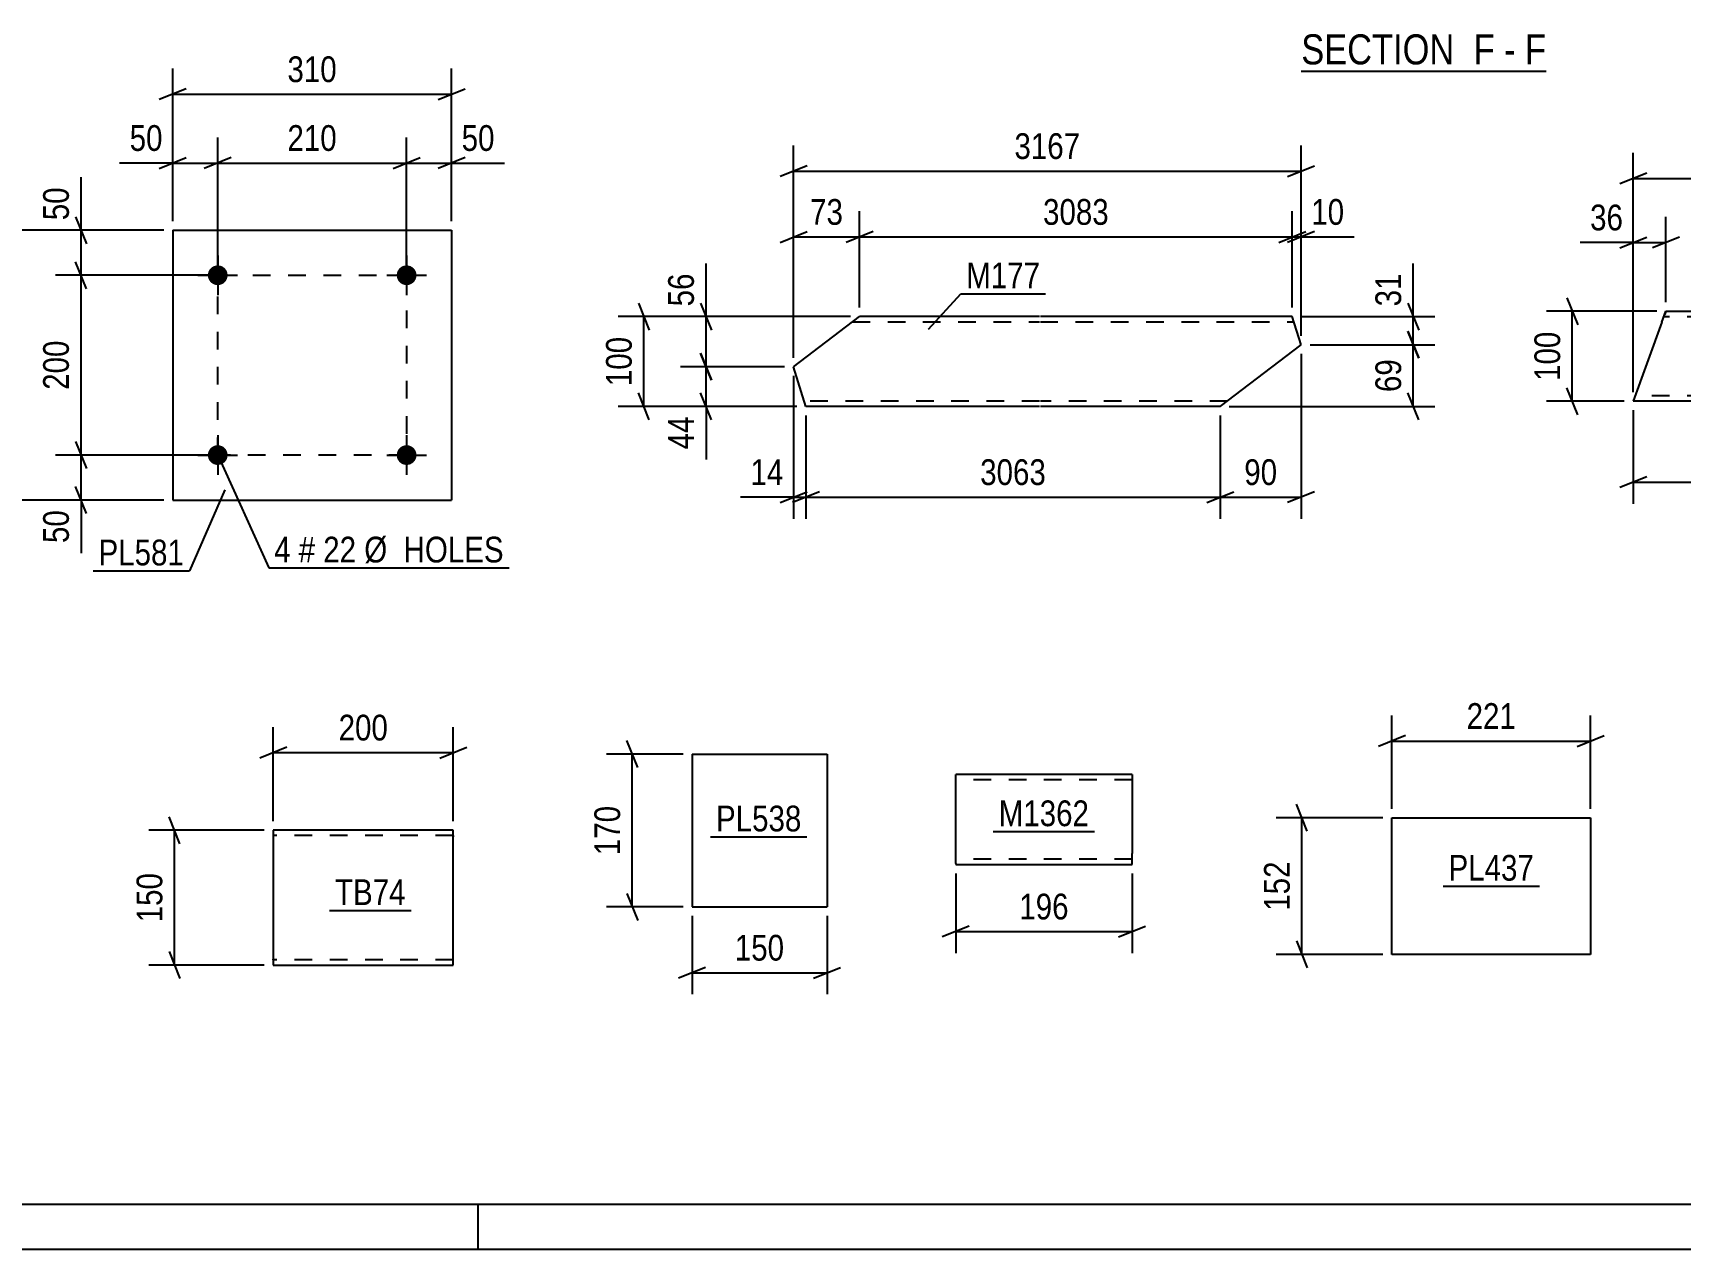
# Model space of a CAD drawing. Header units: millimetres. Extents: x 0 to 841, y 0 to 594.
# Drawn here: x 161.5 to 344.6, y 0 to 135.2 of the extents above; entities that cross this region are included whole.
import ezdxf

# ---------------------------------------------------------------- set-up
doc = ezdxf.new("R2010")
doc.units = ezdxf.units.MM
doc.linetypes.add('DXK_LINE_DOT2', pattern=[3.9198, 1.9599, -1.9599])
doc.styles.add('Arial Narrow', font='ARIALN.TTF', dxfattribs={"height": 0.2})

# ---------------------------------------------------------------- blocks, each defined once
blk = doc.blocks.new('Unknown-318887959-1135')
at = {"color": 5, "linetype": 'Continuous'}
for p, q in [((5, 5), (836, 5)), ((211, 0), (211, 5)), ((0, 0), (841, 0))]:
    blk.add_line(p, q, dxfattribs=at)
blk = doc.blocks.new('Unknown-318887959-17 - 6523')
at = {"color": 6, "linetype": 'Continuous'}
blk.add_line((302.51, 131), (329.72, 131), dxfattribs=at)
at = {"color": 0, "linetype": 'Continuous'}
for points in [[(320.62, 131.75), (320.62, 135.25), (302.51, 135.25), (302.51, 131.75)], [(324.01, 131.75), (324.01, 135.25), (321.67, 135.25), (321.67, 131.75)], [(326.33, 131.75), (326.33, 135.25), (325.06, 135.25), (325.06, 131.75)], [(329.72, 131.75), (329.72, 135.25), (327.38, 135.25), (327.38, 131.75)]]:
    blk.add_wipeout(points, dxfattribs=at)
at = {"color": 7, "linetype": 'Continuous', "style": 'Arial Narrow'}
for s, p in [('SECTION ', (302.51, 131.75)), ('F', (321.67, 131.75)), ('F', (327.38, 131.75)), ('-', (325.06, 131.75))]:
    blk.add_text(s, height=3.34, dxfattribs=at).set_placement(p)
blk = doc.blocks.new('Part-318887959-2816 - 2802')
at = {"color": 2, "linetype": 'Continuous'}
for p, q in [((234.78, 55.05), (234.78, 38.05)), ((234.78, 55.05), (249.78, 55.05)), ((249.78, 55.05), (249.78, 38.05)), ((234.78, 38.05), (249.78, 38.05))]:
    blk.add_line(p, q, dxfattribs=at)
blk = doc.blocks.new('Part-318887959-2998 - 2982')
at = {"color": 2, "linetype": 'Continuous'}
for p, q in [((342.61, 103.09), (339.41, 94.29)), ((342.61, 103.09), (343.05, 104.29)), ((343.05, 104.29), (363.05, 104.29)), ((363.15, 104.29), (386.79, 104.29)), ((383.15, 94.29), (386.35, 103.09)), ((386.66, 103.94), (386.35, 103.09)), ((386.75, 104.2), (386.66, 103.94)), ((386.79, 104.29), (386.75, 104.2)), ((363.05, 94.29), (339.41, 94.29)), ((383.15, 94.29), (363.15, 94.29))]:
    blk.add_line(p, q, dxfattribs=at)
at = {"color": 7, "linetype": 'DXK_LINE_DOT2'}
for p, q in [((363.05, 103.69), (342.83, 103.69)), ((343.01, 104.2), (342.92, 103.94)), ((343.05, 104.29), (343.01, 104.2)), ((386.57, 103.69), (363.15, 103.69)), ((386.79, 104.29), (386.66, 103.94)), ((363.05, 94.89), (339.62, 94.89)), ((383.36, 94.89), (363.15, 94.89))]:
    blk.add_line(p, q, dxfattribs=at)
blk = doc.blocks.new('Part-318887959-1803 - 1787')
at = {"color": 2, "linetype": 'Continuous'}
for p, q in [((246.06, 98.12), (253.4, 103.71)), ((273.4, 103.71), (253.4, 103.71)), ((301.51, 103.71), (273.5, 103.71)), ((302.49, 100.57), (301.51, 103.71)), ((293.5, 93.71), (302.49, 100.57)), ((247.43, 93.71), (246.06, 98.12)), ((273.4, 93.71), (247.43, 93.71)), ((293.5, 93.71), (273.5, 93.71))]:
    blk.add_line(p, q, dxfattribs=at)
at = {"color": 7, "linetype": 'DXK_LINE_DOT2'}
for p, q in [((252.61, 103.11), (273.4, 103.11)), ((273.5, 103.11), (301.7, 103.11)), ((273.4, 94.31), (247.24, 94.31)), ((294.29, 94.31), (273.5, 94.31))]:
    blk.add_line(p, q, dxfattribs=at)
blk = doc.blocks.new('Part-318887959-7735 - 7731')
at = {"color": 2, "linetype": 'Continuous'}
for p, q in [((312.58, 32.77), (312.58, 47.97)), ((312.58, 47.97), (334.68, 47.97)), ((334.68, 47.97), (334.68, 32.77)), ((334.68, 32.77), (312.58, 32.77))]:
    blk.add_line(p, q, dxfattribs=at)
blk = doc.blocks.new('Part-318887959-2774 - 2759')
at = {"color": 2, "linetype": 'Continuous'}
for p, q in [((188.22, 46.58), (188.22, 31.67)), ((208.22, 46.58), (188.22, 46.58)), ((208.22, 32.78), (208.22, 46.58)), ((188.22, 31.67), (188.22, 31.58)), ((188.22, 31.58), (208.22, 31.58)), ((208.22, 31.58), (208.22, 32.78))]:
    blk.add_line(p, q, dxfattribs=at)
at = {"color": 7, "linetype": 'DXK_LINE_DOT2'}
for p, q in [((208.22, 45.98), (188.22, 45.98)), ((208.22, 45.94), (208.22, 45.98)), ((208.22, 45.98), (208.22, 45.94)), ((208.22, 45.84), (208.22, 45.94)), ((208.22, 45.94), (208.22, 45.84)), ((188.22, 32.18), (188.22, 32.23)), ((208.22, 32.18), (188.22, 32.18)), ((208.22, 32.23), (208.22, 32.55)), ((208.22, 32.18), (208.22, 32.23))]:
    blk.add_line(p, q, dxfattribs=at)
blk = doc.blocks.new('Part-318887959-7232 - 7228')
at = {"color": 2, "linetype": 'Continuous'}
for p, q in [((283.7, 52.78), (264.1, 52.78)), ((264.1, 42.87), (264.1, 52.78)), ((283.7, 52.78), (283.7, 43.98)), ((283.7, 42.78), (283.7, 43.98)), ((264.1, 42.87), (264.1, 42.78)), ((264.1, 42.78), (283.7, 42.78))]:
    blk.add_line(p, q, dxfattribs=at)
at = {"color": 7, "linetype": 'DXK_LINE_DOT2'}
for p, q in [((283.7, 52.18), (264.1, 52.18)), ((264.1, 43.38), (264.1, 43.42)), ((283.7, 43.38), (264.1, 43.38)), ((283.7, 43.42), (283.7, 43.75)), ((283.7, 43.38), (283.7, 43.42))]:
    blk.add_line(p, q, dxfattribs=at)
blk = doc.blocks.new('Bolt-318887959-7282 - 7248')
at = {"linetype": 'Continuous'}
for points in [[(183.14, 108.3, -1), (180.94, 108.3, -1)], [(204.14, 108.3, -1), (201.94, 108.3, -1)]]:
    blk.add_hatch(color=1, dxfattribs=at).paths.add_polyline_path(points)
at = {"color": 1, "linetype": 'Continuous'}
for p, q in [((182.04, 110.5), (182.04, 106.1)), ((203.04, 110.5), (203.04, 106.1)), ((179.84, 108.3), (184.24, 108.3)), ((200.84, 108.3), (205.24, 108.3))]:
    blk.add_line(p, q, dxfattribs=at)
blk = doc.blocks.new('Bolt-318887959-7287 - 7248')
at = {"linetype": 'Continuous'}
for points in [[(183.14, 88.3, -1), (180.94, 88.3, -1)], [(204.14, 88.3, -1), (201.94, 88.3, -1)]]:
    blk.add_hatch(color=1, dxfattribs=at).paths.add_polyline_path(points)
at = {"color": 1, "linetype": 'Continuous'}
for p, q in [((182.04, 90.5), (182.04, 86.1)), ((203.04, 90.5), (203.04, 86.1)), ((179.84, 88.3), (184.24, 88.3)), ((200.84, 88.3), (205.24, 88.3))]:
    blk.add_line(p, q, dxfattribs=at)
blk = doc.blocks.new('Part-318887959-7292 - 7248')
at = {"color": 2, "linetype": 'Continuous'}
for p, q in [((177.04, 113.3), (177.04, 83.3)), ((177.04, 113.3), (208.04, 113.3)), ((208.04, 113.3), (208.04, 83.3)), ((177.04, 83.3), (208.04, 83.3))]:
    blk.add_line(p, q, dxfattribs=at)
blk = doc.blocks.new('Rectangle-318887959-7401 - 7248')
at = {"color": 1, "linetype": 'DXK_LINE_DOT2'}
blk.add_lwpolyline([(182.04, 108.3), (203.04, 108.3), (203.04, 88.3), (182.04, 88.3), (182.04, 108.3)], close=True, dxfattribs=at)
blk = doc.blocks.new('StraightDimension-318887959-2829 - 2802')
at = {"color": 7, "linetype": 'Continuous'}
for p, q in [((233.78, 55.05), (225.28, 55.05)), ((228.73, 53.55), (227.53, 56.55)), ((228.13, 38.05), (228.13, 55.05)), ((227.53, 39.55), (228.73, 36.55)), ((233.78, 38.05), (225.28, 38.05))]:
    blk.add_line(p, q, dxfattribs=at)
at = {"color": 0}
blk.add_wipeout([(227.38, 49.9), (223.18, 49.9), (223.18, 43.21), (227.38, 43.21)], dxfattribs=at)
at = {"color": 3, "style": 'Arial Narrow'}
blk.add_text('170', height=2.863, rotation=90.0002, dxfattribs=at).set_placement((226.78, 43.81))
blk = doc.blocks.new('StraightDimension-318887959-2818 - 2802')
at = {"color": 7, "linetype": 'Continuous'}
for p, q in [((234.78, 37.05), (234.78, 28.33)), ((249.78, 37.05), (249.78, 28.33)), ((236.28, 31.33), (233.28, 30.13)), ((248.28, 30.13), (251.28, 31.33)), ((234.78, 30.73), (249.78, 30.73))]:
    blk.add_line(p, q, dxfattribs=at)
at = {"color": 0}
blk.add_wipeout([(245.62, 31.48), (245.62, 35.68), (238.93, 35.68), (238.93, 31.48)], dxfattribs=at)
at = {"color": 3, "style": 'Arial Narrow'}
blk.add_text('150', height=2.863, dxfattribs=at).set_placement((239.53, 32.08))
blk = doc.blocks.new('StraightDimension-318887959-3050 - 2982')
at = {"color": 7, "linetype": 'Continuous'}
for p, q in [((332.04, 105.79), (333.24, 102.79)), ((342.05, 104.29), (329.79, 104.29)), ((332.64, 94.29), (332.64, 104.29)), ((333.24, 92.79), (332.04, 95.79)), ((338.41, 94.29), (329.79, 94.29))]:
    blk.add_line(p, q, dxfattribs=at)
at = {"color": 0}
blk.add_wipeout([(331.89, 102.63), (327.69, 102.63), (327.69, 95.95), (331.89, 95.95)], dxfattribs=at)
at = {"color": 3, "style": 'Arial Narrow'}
blk.add_text('100', height=2.863, rotation=90.0002, dxfattribs=at).set_placement((331.29, 96.55))
blk = doc.blocks.new('StraightDimension-318887959-3026 - 2982')
at = {"color": 7, "linetype": 'Continuous'}
for p, q in [((339.41, 95.29), (339.41, 114.79)), ((343.05, 105.29), (343.05, 114.79)), ((337.91, 111.34), (340.91, 112.54)), ((339.41, 111.94), (343.05, 111.94)), ((344.55, 112.54), (341.55, 111.34))]:
    blk.add_line(p, q, dxfattribs=at)
at = {"color": 0}
blk.add_wipeout([(338.88, 112.69), (338.88, 116.89), (334.02, 116.89), (334.02, 112.69)], dxfattribs=at)
at = {"color": 7, "linetype": 'Continuous'}
blk.add_line((339.41, 111.94), (333.5, 111.94), dxfattribs=at)
blk.add_line((339.41, 111.94), (333.5, 111.94), dxfattribs=at)
at = {"color": 3, "style": 'Arial Narrow'}
blk.add_text('36', height=2.863, dxfattribs=at).set_placement((334.62, 113.29))
blk = doc.blocks.new('StraightDimension-318887959-3013 - 2982')
at = {"color": 7, "linetype": 'Continuous'}
for p, q in [((339.41, 93.29), (339.41, 82.89)), ((383.15, 93.29), (383.15, 82.89)), ((340.91, 85.89), (337.91, 84.69)), ((339.41, 85.29), (383.15, 85.29)), ((381.65, 84.69), (384.65, 85.89))]:
    blk.add_line(p, q, dxfattribs=at)
at = {"color": 0}
blk.add_wipeout([(365.53, 86.04), (365.53, 90.24), (357.02, 90.24), (357.02, 86.04)], dxfattribs=at)
at = {"color": 3, "style": 'Arial Narrow'}
blk.add_text('3225', height=2.863, dxfattribs=at).set_placement((357.62, 86.64))
blk = doc.blocks.new('StraightDimension-318887959-3039 - 2982')
at = {"color": 7, "linetype": 'Continuous'}
for p, q in [((339.41, 95.29), (339.41, 121.9)), ((386.79, 105.29), (386.79, 121.9)), ((340.91, 119.65), (337.91, 118.45)), ((339.41, 119.05), (386.79, 119.05)), ((385.29, 118.45), (388.29, 119.65))]:
    blk.add_line(p, q, dxfattribs=at)
at = {"color": 0}
blk.add_wipeout([(367.35, 119.8), (367.35, 124), (358.84, 124), (358.84, 119.8)], dxfattribs=at)
at = {"color": 3, "style": 'Arial Narrow'}
blk.add_text('3261', height=2.863, dxfattribs=at).set_placement((359.44, 120.4))
blk = doc.blocks.new('StraightDimension-318887959-1806 - 1787')
at = {"color": 7, "linetype": 'Continuous'}
for p, q in [((301.51, 104.71), (301.51, 115.41)), ((302.49, 101.57), (302.49, 115.41)), ((300.01, 111.96), (303.01, 113.16)), ((303.99, 113.16), (300.99, 111.96)), ((301.51, 112.56), (302.49, 112.56))]:
    blk.add_line(p, q, dxfattribs=at)
at = {"color": 0}
blk.add_wipeout([(307.88, 113.31), (307.88, 117.51), (303.02, 117.51), (303.02, 113.31)], dxfattribs=at)
at = {"color": 7, "linetype": 'Continuous'}
blk.add_line((302.49, 112.56), (308.4, 112.56), dxfattribs=at)
blk.add_line((302.49, 112.56), (308.4, 112.56), dxfattribs=at)
at = {"color": 3, "style": 'Arial Narrow'}
blk.add_text('10', height=2.863, dxfattribs=at).set_placement((303.62, 113.91))
blk = doc.blocks.new('StraightDimension-318887959-1895 - 1787')
at = {"color": 7, "linetype": 'Continuous'}
for p, q in [((247.43, 92.71), (247.43, 81.22)), ((293.5, 92.71), (293.5, 81.22)), ((248.93, 84.22), (245.93, 83.02)), ((247.43, 83.62), (293.5, 83.62)), ((292, 83.02), (295, 84.22))]:
    blk.add_line(p, q, dxfattribs=at)
at = {"color": 0}
blk.add_wipeout([(274.72, 84.37), (274.72, 88.57), (266.21, 88.57), (266.21, 84.37)], dxfattribs=at)
at = {"color": 3, "style": 'Arial Narrow'}
blk.add_text('3063', height=2.863, dxfattribs=at).set_placement((266.81, 84.97))
blk = doc.blocks.new('StraightDimension-318887959-1848 - 1787')
at = {"color": 7, "linetype": 'Continuous'}
for p, q in [((246.06, 99.12), (246.06, 115.41)), ((253.4, 104.71), (253.4, 115.41)), ((244.56, 111.96), (247.56, 113.16)), ((246.06, 112.56), (253.4, 112.56)), ((254.9, 113.16), (251.9, 111.96))]:
    blk.add_line(p, q, dxfattribs=at)
at = {"color": 0}
blk.add_wipeout([(252.16, 113.31), (252.16, 117.51), (247.3, 117.51), (247.3, 113.31)], dxfattribs=at)
at = {"color": 3, "style": 'Arial Narrow'}
blk.add_text('73', height=2.863, dxfattribs=at).set_placement((247.9, 113.91))
blk = doc.blocks.new('StraightDimension-318887959-1824 - 1787')
at = {"color": 7, "linetype": 'Continuous'}
for p, q in [((253.4, 104.71), (253.4, 115.41)), ((301.51, 104.71), (301.51, 115.41)), ((254.9, 113.16), (251.9, 111.96)), ((253.4, 112.56), (301.51, 112.56)), ((300.01, 111.96), (303.01, 113.16))]:
    blk.add_line(p, q, dxfattribs=at)
at = {"color": 0}
blk.add_wipeout([(281.71, 113.31), (281.71, 117.51), (273.2, 117.51), (273.2, 113.31)], dxfattribs=at)
at = {"color": 3, "style": 'Arial Narrow'}
blk.add_text('3083', height=2.863, dxfattribs=at).set_placement((273.8, 113.91))
blk = doc.blocks.new('StraightDimension-318887959-1866 - 1787')
at = {"color": 7, "linetype": 'Continuous'}
for p, q in [((246.06, 99.12), (246.06, 122.73)), ((302.49, 101.57), (302.49, 122.73)), ((247.56, 120.48), (244.56, 119.28)), ((246.06, 119.88), (302.49, 119.88)), ((300.99, 119.28), (303.99, 120.48))]:
    blk.add_line(p, q, dxfattribs=at)
at = {"color": 0}
blk.add_wipeout([(278.53, 120.63), (278.53, 124.83), (270.02, 124.83), (270.02, 120.63)], dxfattribs=at)
at = {"color": 3, "style": 'Arial Narrow'}
blk.add_text('3167', height=2.863, dxfattribs=at).set_placement((270.62, 121.23))
blk = doc.blocks.new('StraightDimension-318887959-1877 - 1787')
at = {"color": 7, "linetype": 'Continuous'}
for p, q in [((302.49, 99.57), (302.49, 81.22)), ((293.5, 92.71), (293.5, 81.22)), ((292, 83.02), (295, 84.22)), ((293.5, 83.62), (302.49, 83.62)), ((303.99, 84.22), (300.99, 83.02))]:
    blk.add_line(p, q, dxfattribs=at)
at = {"color": 0}
blk.add_wipeout([(300.43, 84.37), (300.43, 88.57), (295.57, 88.57), (295.57, 84.37)], dxfattribs=at)
at = {"color": 3, "style": 'Arial Narrow'}
blk.add_text('90', height=2.863, dxfattribs=at).set_placement((296.17, 84.97))
blk = doc.blocks.new('StraightDimension-318887959-1919 - 1787')
at = {"color": 7, "linetype": 'Continuous'}
for p, q in [((246.06, 97.12), (246.06, 81.22)), ((247.43, 92.71), (247.43, 81.22)), ((244.56, 83.02), (247.56, 84.22)), ((248.93, 84.22), (245.93, 83.02)), ((246.06, 83.62), (247.43, 83.62))]:
    blk.add_line(p, q, dxfattribs=at)
at = {"color": 0}
blk.add_wipeout([(245.53, 84.37), (245.53, 88.57), (240.67, 88.57), (240.67, 84.37)], dxfattribs=at)
at = {"color": 7, "linetype": 'Continuous'}
blk.add_line((246.06, 83.62), (240.15, 83.62), dxfattribs=at)
blk.add_line((246.06, 83.62), (240.15, 83.62), dxfattribs=at)
at = {"color": 3, "style": 'Arial Narrow'}
blk.add_text('14', height=2.863, dxfattribs=at).set_placement((241.27, 84.97))
blk = doc.blocks.new('StraightDimension-318887959-1937 - 1787')
at = {"color": 7, "linetype": 'Continuous'}
for p, q in [((235.73, 99.62), (236.93, 96.62)), ((245.06, 98.12), (233.48, 98.12)), ((236.33, 93.71), (236.33, 98.12)), ((246.43, 93.71), (233.48, 93.71)), ((236.93, 92.21), (235.73, 95.21))]:
    blk.add_line(p, q, dxfattribs=at)
at = {"color": 0}
blk.add_wipeout([(235.58, 93.19), (231.38, 93.19), (231.38, 88.33), (235.58, 88.33)], dxfattribs=at)
at = {"color": 7, "linetype": 'Continuous'}
blk.add_line((236.33, 93.71), (236.33, 87.81), dxfattribs=at)
blk.add_line((236.33, 93.71), (236.33, 87.81), dxfattribs=at)
at = {"color": 3, "style": 'Arial Narrow'}
blk.add_text('44', height=2.863, rotation=90.0002, dxfattribs=at).set_placement((234.98, 88.93))
blk = doc.blocks.new('StraightDimension-318887959-1962 - 1787')
at = {"color": 7, "linetype": 'Continuous'}
for p, q in [((235.73, 105.21), (236.93, 102.21)), ((252.4, 103.71), (233.48, 103.71)), ((236.33, 98.12), (236.33, 103.71)), ((236.93, 96.62), (235.73, 99.62)), ((245.06, 98.12), (233.48, 98.12))]:
    blk.add_line(p, q, dxfattribs=at)
at = {"color": 0}
blk.add_wipeout([(235.58, 109.09), (231.38, 109.09), (231.38, 104.24), (235.58, 104.24)], dxfattribs=at)
at = {"color": 7, "linetype": 'Continuous'}
blk.add_line((236.33, 103.71), (236.33, 109.62), dxfattribs=at)
blk.add_line((236.33, 103.71), (236.33, 109.62), dxfattribs=at)
at = {"color": 3, "style": 'Arial Narrow'}
blk.add_text('56', height=2.863, rotation=90.0002, dxfattribs=at).set_placement((234.98, 104.84))
blk = doc.blocks.new('StraightDimension-318887959-1987 - 1787')
at = {"color": 7, "linetype": 'Continuous'}
for p, q in [((314.36, 102.07), (315.56, 99.07)), ((303.49, 100.57), (317.36, 100.57)), ((314.96, 93.71), (314.96, 100.57)), ((294.5, 93.71), (317.36, 93.71)), ((315.56, 92.21), (314.36, 95.21))]:
    blk.add_line(p, q, dxfattribs=at)
at = {"color": 0}
blk.add_wipeout([(314.21, 99.57), (310.01, 99.57), (310.01, 94.71), (314.21, 94.71)], dxfattribs=at)
at = {"color": 3, "style": 'Arial Narrow'}
blk.add_text('69', height=2.863, rotation=90.0002, dxfattribs=at).set_placement((313.61, 95.31))
blk = doc.blocks.new('StraightDimension-318887959-2011 - 1787')
at = {"color": 7, "linetype": 'Continuous'}
for p, q in [((314.36, 105.21), (315.56, 102.21)), ((302.51, 103.71), (317.36, 103.71)), ((314.96, 100.57), (314.96, 103.71)), ((315.56, 99.07), (314.36, 102.07)), ((303.49, 100.57), (317.36, 100.57))]:
    blk.add_line(p, q, dxfattribs=at)
at = {"color": 0}
blk.add_wipeout([(314.21, 109.09), (310.01, 109.09), (310.01, 104.24), (314.21, 104.24)], dxfattribs=at)
at = {"color": 7, "linetype": 'Continuous'}
blk.add_line((314.96, 103.71), (314.96, 109.62), dxfattribs=at)
blk.add_line((314.96, 103.71), (314.96, 109.62), dxfattribs=at)
at = {"color": 3, "style": 'Arial Narrow'}
blk.add_text('31', height=2.863, rotation=90.0002, dxfattribs=at).set_placement((313.61, 104.84))
blk = doc.blocks.new('StraightDimension-318887959-2036 - 1787')
at = {"color": 7, "linetype": 'Continuous'}
for p, q in [((228.82, 105.21), (230.02, 102.21)), ((252.4, 103.71), (226.57, 103.71)), ((229.42, 93.71), (229.42, 103.71)), ((246.43, 93.71), (226.57, 93.71)), ((230.02, 92.21), (228.82, 95.21))]:
    blk.add_line(p, q, dxfattribs=at)
at = {"color": 0}
blk.add_wipeout([(228.67, 102.06), (224.47, 102.06), (224.47, 95.37), (228.67, 95.37)], dxfattribs=at)
at = {"color": 3, "style": 'Arial Narrow'}
blk.add_text('100', height=2.863, rotation=90.0002, dxfattribs=at).set_placement((228.07, 95.97))
blk = doc.blocks.new('StraightDimension-318887959-7737 - 7731')
at = {"color": 7, "linetype": 'Continuous'}
for p, q in [((303.18, 46.47), (301.98, 49.47)), ((311.58, 47.97), (299.73, 47.97)), ((302.58, 32.77), (302.58, 47.97)), ((301.98, 34.27), (303.18, 31.27)), ((311.58, 32.77), (299.73, 32.77))]:
    blk.add_line(p, q, dxfattribs=at)
at = {"color": 0}
blk.add_wipeout([(301.83, 43.72), (297.63, 43.72), (297.63, 37.03), (301.83, 37.03)], dxfattribs=at)
at = {"color": 3, "style": 'Arial Narrow'}
blk.add_text('152', height=2.863, rotation=90.0002, dxfattribs=at).set_placement((301.23, 37.63))
blk = doc.blocks.new('StraightDimension-318887959-7748 - 7731')
at = {"color": 7, "linetype": 'Continuous'}
for p, q in [((312.58, 48.97), (312.58, 59.35)), ((334.68, 48.97), (334.68, 59.35)), ((314.08, 57.1), (311.08, 55.9)), ((333.18, 55.9), (336.18, 57.1)), ((312.58, 56.5), (334.68, 56.5))]:
    blk.add_line(p, q, dxfattribs=at)
at = {"color": 0}
blk.add_wipeout([(326.98, 57.25), (326.98, 61.45), (320.29, 61.45), (320.29, 57.25)], dxfattribs=at)
at = {"color": 3, "style": 'Arial Narrow'}
blk.add_text('221', height=2.863, dxfattribs=at).set_placement((320.89, 57.85))
blk = doc.blocks.new('StraightDimension-318887959-2776 - 2759')
at = {"color": 7, "linetype": 'Continuous'}
for p, q in [((188.22, 47.58), (188.22, 58.06)), ((208.22, 47.58), (208.22, 58.06)), ((189.72, 55.81), (186.72, 54.61)), ((188.22, 55.21), (208.22, 55.21)), ((206.72, 54.61), (209.72, 55.81))]:
    blk.add_line(p, q, dxfattribs=at)
at = {"color": 0}
blk.add_wipeout([(201.56, 55.96), (201.56, 60.16), (194.88, 60.16), (194.88, 55.96)], dxfattribs=at)
at = {"color": 3, "style": 'Arial Narrow'}
blk.add_text('200', height=2.863, dxfattribs=at).set_placement((195.48, 56.56))
blk = doc.blocks.new('StraightDimension-318887959-2787 - 2759')
at = {"color": 7, "linetype": 'Continuous'}
for p, q in [((177.83, 45.08), (176.63, 48.08)), ((187.22, 46.58), (174.38, 46.58)), ((177.23, 31.58), (177.23, 46.58)), ((176.63, 33.08), (177.83, 30.08)), ((187.22, 31.58), (174.38, 31.58))]:
    blk.add_line(p, q, dxfattribs=at)
at = {"color": 0}
blk.add_wipeout([(176.48, 42.42), (172.28, 42.42), (172.28, 35.74), (176.48, 35.74)], dxfattribs=at)
at = {"color": 3, "style": 'Arial Narrow'}
blk.add_text('150', height=2.863, rotation=90.0002, dxfattribs=at).set_placement((175.88, 36.34))
blk = doc.blocks.new('StraightDimension-318887959-7234 - 7228')
at = {"color": 7, "linetype": 'Continuous'}
for p, q in [((264.1, 41.78), (264.1, 32.91)), ((283.7, 41.78), (283.7, 32.91)), ((265.6, 35.91), (262.6, 34.71)), ((264.1, 35.31), (283.7, 35.31)), ((282.2, 34.71), (285.2, 35.91))]:
    blk.add_line(p, q, dxfattribs=at)
at = {"color": 0}
blk.add_wipeout([(277.24, 36.06), (277.24, 40.26), (270.56, 40.26), (270.56, 36.06)], dxfattribs=at)
at = {"color": 3, "style": 'Arial Narrow'}
blk.add_text('196', height=2.863, dxfattribs=at).set_placement((271.16, 36.66))
blk = doc.blocks.new('StraightDimension-318887959-7294 - 7248')
at = {"color": 7, "linetype": 'Continuous'}
for p, q in [((166.24, 114.8), (167.44, 111.8)), ((176.04, 113.3), (163.99, 113.3)), ((166.84, 108.3), (166.84, 113.3)), ((181.04, 108.3), (163.99, 108.3)), ((167.44, 106.8), (166.24, 109.8))]:
    blk.add_line(p, q, dxfattribs=at)
at = {"color": 0}
blk.add_wipeout([(166.09, 118.68), (161.89, 118.68), (161.89, 113.82), (166.09, 113.82)], dxfattribs=at)
at = {"color": 7, "linetype": 'Continuous'}
blk.add_line((166.84, 113.3), (166.84, 119.2), dxfattribs=at)
blk.add_line((166.84, 113.3), (166.84, 119.2), dxfattribs=at)
at = {"color": 3, "style": 'Arial Narrow'}
blk.add_text('50', height=2.863, rotation=90.0002, dxfattribs=at).set_placement((165.49, 114.42))
blk = doc.blocks.new('StraightDimension-318887959-7337 - 7248')
at = {"color": 7, "linetype": 'Continuous'}
for p, q in [((160.12, 111.8), (158.92, 114.8)), ((176.04, 113.3), (156.67, 113.3)), ((159.52, 83.3), (159.52, 113.3)), ((158.92, 84.8), (160.12, 81.8)), ((176.04, 83.3), (156.67, 83.3))]:
    blk.add_line(p, q, dxfattribs=at)
at = {"color": 0}
blk.add_wipeout([(158.77, 101.64), (154.57, 101.64), (154.57, 94.96), (158.77, 94.96)], dxfattribs=at)
at = {"color": 3, "style": 'Arial Narrow'}
blk.add_text('300', height=2.863, rotation=90.0002, dxfattribs=at).set_placement((158.17, 95.56))
blk = doc.blocks.new('StraightDimension-318887959-7307 - 7248')
at = {"color": 7, "linetype": 'Continuous'}
for p, q in [((181.04, 108.3), (163.99, 108.3)), ((167.44, 106.8), (166.24, 109.8)), ((166.84, 88.3), (166.84, 108.3)), ((166.24, 89.8), (167.44, 86.8)), ((181.04, 88.3), (163.99, 88.3))]:
    blk.add_line(p, q, dxfattribs=at)
at = {"color": 0}
blk.add_wipeout([(166.09, 101.64), (161.89, 101.64), (161.89, 94.96), (166.09, 94.96)], dxfattribs=at)
at = {"color": 3, "style": 'Arial Narrow'}
blk.add_text('200', height=2.863, rotation=90.0002, dxfattribs=at).set_placement((165.49, 95.56))
blk = doc.blocks.new('StraightDimension-318887959-7323 - 7248')
at = {"color": 7, "linetype": 'Continuous'}
for p, q in [((166.24, 89.8), (167.44, 86.8)), ((181.04, 88.3), (163.99, 88.3)), ((166.84, 83.3), (166.84, 88.3)), ((167.44, 81.8), (166.24, 84.8)), ((176.04, 83.3), (163.99, 83.3))]:
    blk.add_line(p, q, dxfattribs=at)
at = {"color": 0}
blk.add_wipeout([(166.09, 82.77), (161.89, 82.77), (161.89, 77.92), (166.09, 77.92)], dxfattribs=at)
at = {"color": 7, "linetype": 'Continuous'}
blk.add_line((166.84, 83.3), (166.84, 77.39), dxfattribs=at)
blk.add_line((166.84, 83.3), (166.84, 77.39), dxfattribs=at)
at = {"color": 3, "style": 'Arial Narrow'}
blk.add_text('50', height=2.863, rotation=90.0002, dxfattribs=at).set_placement((165.49, 78.52))
blk = doc.blocks.new('StraightDimension-318887959-7348 - 7248')
at = {"color": 7, "linetype": 'Continuous'}
for p, q in [((177.04, 114.3), (177.04, 131.28)), ((208.04, 114.3), (208.04, 131.28)), ((178.54, 129.03), (175.54, 127.83)), ((177.04, 128.43), (208.04, 128.43)), ((206.54, 127.83), (209.54, 129.03))]:
    blk.add_line(p, q, dxfattribs=at)
at = {"color": 0}
blk.add_wipeout([(195.88, 129.18), (195.88, 133.38), (189.19, 133.38), (189.19, 129.18)], dxfattribs=at)
at = {"color": 3, "style": 'Arial Narrow'}
blk.add_text('310', height=2.863, dxfattribs=at).set_placement((189.79, 129.78))
blk = doc.blocks.new('StraightDimension-318887959-7359 - 7248')
at = {"color": 7, "linetype": 'Continuous'}
for p, q in [((177.04, 114.3), (177.04, 123.63)), ((182.04, 109.3), (182.04, 123.63)), ((175.54, 120.18), (178.54, 121.38)), ((183.54, 121.38), (180.54, 120.18)), ((177.04, 120.78), (182.04, 120.78))]:
    blk.add_line(p, q, dxfattribs=at)
at = {"color": 0}
blk.add_wipeout([(176.51, 121.53), (176.51, 125.73), (171.65, 125.73), (171.65, 121.53)], dxfattribs=at)
at = {"color": 7, "linetype": 'Continuous'}
blk.add_line((177.04, 120.78), (171.13, 120.78), dxfattribs=at)
blk.add_line((177.04, 120.78), (171.13, 120.78), dxfattribs=at)
at = {"color": 3, "style": 'Arial Narrow'}
blk.add_text('50', height=2.863, dxfattribs=at).set_placement((172.25, 122.13))
blk = doc.blocks.new('StraightDimension-318887959-7372 - 7248')
at = {"color": 7, "linetype": 'Continuous'}
for p, q in [((182.04, 109.3), (182.04, 123.63)), ((203.04, 109.3), (203.04, 123.63)), ((183.54, 121.38), (180.54, 120.18)), ((201.54, 120.18), (204.54, 121.38)), ((182.04, 120.78), (203.04, 120.78))]:
    blk.add_line(p, q, dxfattribs=at)
at = {"color": 0}
blk.add_wipeout([(195.88, 121.53), (195.88, 125.73), (189.19, 125.73), (189.19, 121.53)], dxfattribs=at)
at = {"color": 3, "style": 'Arial Narrow'}
blk.add_text('210', height=2.863, dxfattribs=at).set_placement((189.79, 122.13))
blk = doc.blocks.new('StraightDimension-318887959-7388 - 7248')
at = {"color": 7, "linetype": 'Continuous'}
for p, q in [((203.04, 109.3), (203.04, 123.63)), ((208.04, 114.3), (208.04, 123.63)), ((201.54, 120.18), (204.54, 121.38)), ((209.54, 121.38), (206.54, 120.18)), ((203.04, 120.78), (208.04, 120.78))]:
    blk.add_line(p, q, dxfattribs=at)
at = {"color": 0}
blk.add_wipeout([(213.42, 121.53), (213.42, 125.73), (208.56, 125.73), (208.56, 121.53)], dxfattribs=at)
at = {"color": 7, "linetype": 'Continuous'}
blk.add_line((208.04, 120.78), (213.94, 120.78), dxfattribs=at)
blk.add_line((208.04, 120.78), (213.94, 120.78), dxfattribs=at)
at = {"color": 3, "style": 'Arial Narrow'}
blk.add_text('50', height=2.863, dxfattribs=at).set_placement((209.16, 122.13))
blk = doc.blocks.new('Mark-318887959-2814 - 2802')
at = {"color": 0}
blk.add_wipeout([(246.94, 46.45), (246.94, 49.45), (237.44, 49.45), (237.44, 46.45)], dxfattribs=at)
blk.add_wipeout([(246.94, 46.45), (246.94, 49.45), (237.44, 49.45), (237.44, 46.45)], dxfattribs=at)
at = {"color": 30, "linetype": 'Continuous'}
blk.add_line((236.84, 45.85), (247.54, 45.85), dxfattribs=at)
at = {"color": 3, "style": 'Arial Narrow'}
blk.add_text('PL538', height=2.863, dxfattribs=at).set_placement((237.44, 46.45))
blk = doc.blocks.new('Mark-318887959-1799 - 1787')
at = {"color": 0}
blk.add_wipeout([(273.48, 106.85), (273.48, 109.85), (265.26, 109.85), (265.26, 106.85)], dxfattribs=at)
blk.add_wipeout([(273.48, 106.85), (273.48, 109.85), (265.26, 109.85), (265.26, 106.85)], dxfattribs=at)
at = {"color": 30, "linetype": 'Continuous'}
for p, q in [((261.08, 102.32), (264.66, 106.25)), ((264.66, 106.25), (274.08, 106.25))]:
    blk.add_line(p, q, dxfattribs=at)
at = {"color": 3, "style": 'Arial Narrow'}
blk.add_text('M177', height=2.863, dxfattribs=at).set_placement((265.26, 106.85))
blk = doc.blocks.new('Mark-318887959-7733 - 7731')
at = {"color": 0}
blk.add_wipeout([(328.39, 40.97), (328.39, 43.97), (318.88, 43.97), (318.88, 40.97)], dxfattribs=at)
blk.add_wipeout([(328.39, 40.97), (328.39, 43.97), (318.88, 43.97), (318.88, 40.97)], dxfattribs=at)
at = {"color": 30, "linetype": 'Continuous'}
blk.add_line((318.28, 40.37), (328.99, 40.37), dxfattribs=at)
at = {"color": 3, "style": 'Arial Narrow'}
blk.add_text('PL437', height=2.863, dxfattribs=at).set_placement((318.88, 40.97))
blk = doc.blocks.new('Mark-318887959-2772 - 2759')
at = {"color": 0}
blk.add_wipeout([(202.94, 38.26), (202.94, 41.26), (195.08, 41.26), (195.08, 38.26)], dxfattribs=at)
blk.add_wipeout([(202.94, 38.26), (202.94, 41.26), (195.08, 41.26), (195.08, 38.26)], dxfattribs=at)
at = {"color": 30, "linetype": 'Continuous'}
blk.add_line((194.48, 37.66), (203.54, 37.66), dxfattribs=at)
at = {"color": 3, "style": 'Arial Narrow'}
blk.add_text('TB74', height=2.863, dxfattribs=at).set_placement((195.08, 38.26))
blk = doc.blocks.new('Mark-318887959-7230 - 7228')
at = {"color": 0}
blk.add_wipeout([(278.93, 47.03), (278.93, 50.03), (268.87, 50.03), (268.87, 47.03)], dxfattribs=at)
blk.add_wipeout([(278.93, 47.03), (278.93, 50.03), (268.87, 50.03), (268.87, 47.03)], dxfattribs=at)
at = {"color": 30, "linetype": 'Continuous'}
blk.add_line((268.27, 46.43), (279.53, 46.43), dxfattribs=at)
at = {"color": 3, "style": 'Arial Narrow'}
blk.add_text('M1362', height=2.863, dxfattribs=at).set_placement((268.87, 47.03))
blk = doc.blocks.new('MarkSet-318887959-7448 - 7248')
at = {"color": 0}
blk.add_wipeout([(190.14, 76.36), (190.14, 79.36), (188.32, 79.36), (188.32, 76.36)], dxfattribs=at)
blk.add_wipeout([(190.14, 76.36), (190.14, 79.36), (188.32, 79.36), (188.32, 76.36)], dxfattribs=at)
at = {"color": 7, "linetype": 'Continuous'}
blk.add_line((182.04, 88.3), (187.72, 75.76), dxfattribs=at)
at = {"color": 3, "style": 'Arial Narrow'}
blk.add_text('4', height=2.86, dxfattribs=at).set_placement((188.32, 76.36))
at = {"color": 0}
blk.add_wipeout([(192.87, 76.36), (192.87, 79.36), (191.04, 79.36), (191.04, 76.36)], dxfattribs=at)
blk.add_wipeout([(192.87, 76.36), (192.87, 79.36), (191.04, 79.36), (191.04, 76.36)], dxfattribs=at)
at = {"color": 3, "style": 'Arial Narrow'}
blk.add_text('#', height=2.86, dxfattribs=at).set_placement((191.04, 76.36))
at = {"color": 0}
blk.add_wipeout([(197.43, 76.36), (197.43, 79.36), (193.77, 79.36), (193.77, 76.36)], dxfattribs=at)
blk.add_wipeout([(197.43, 76.36), (197.43, 79.36), (193.77, 79.36), (193.77, 76.36)], dxfattribs=at)
at = {"color": 3, "style": 'Arial Narrow'}
blk.add_text('22', height=2.863, dxfattribs=at).set_placement((193.77, 76.36))
at = {"color": 0}
blk.add_wipeout([(213.85, 76.36), (213.85, 79.36), (198.33, 79.36), (198.33, 76.36)], dxfattribs=at)
blk.add_wipeout([(213.85, 76.36), (213.85, 79.36), (198.33, 79.36), (198.33, 76.36)], dxfattribs=at)
at = {"color": 7, "linetype": 'Continuous'}
blk.add_line((187.72, 75.76), (214.45, 75.76), dxfattribs=at)
at = {"color": 3, "style": 'Arial Narrow'}
blk.add_text('Ø  HOLES', height=2.863, dxfattribs=at).set_placement((198.33, 76.36))
blk = doc.blocks.new('Mark-318887959-7288 - 7248')
at = {"color": 0}
blk.add_wipeout([(178.29, 76.03), (178.29, 79.03), (168.79, 79.03), (168.79, 76.03)], dxfattribs=at)
blk.add_wipeout([(178.29, 76.03), (178.29, 79.03), (168.79, 79.03), (168.79, 76.03)], dxfattribs=at)
at = {"color": 30, "linetype": 'Continuous'}
for p in [(182.82, 84.45), (168.19, 75.43)]:
    blk.add_line(p, (178.89, 75.43), dxfattribs=at)
at = {"color": 3, "style": 'Arial Narrow'}
blk.add_text('PL581', height=2.863, dxfattribs=at).set_placement((168.79, 76.03))

msp = doc.modelspace()

# ---------------------------------------------------------------- block references
for name in ['Unknown-318887959-1135', 'Part-318887959-7292 - 7248', 'Bolt-318887959-7282 - 7248', 'Rectangle-318887959-7401 - 7248', 'Part-318887959-1803 - 1787', 'Part-318887959-2998 - 2982', 'Bolt-318887959-7287 - 7248', 'Part-318887959-2816 - 2802', 'Part-318887959-7232 - 7228', 'Part-318887959-7735 - 7731', 'Part-318887959-2774 - 2759']:
    msp.add_blockref(name, (0, 0))

# ---------------------------------------------------------------- next in the draw order: block references
for name in ['Unknown-318887959-17 - 6523', 'StraightDimension-318887959-7294 - 7248', 'StraightDimension-318887959-1848 - 1787', 'StraightDimension-318887959-1806 - 1787', 'StraightDimension-318887959-3050 - 2982', 'StraightDimension-318887959-1895 - 1787', 'MarkSet-318887959-7448 - 7248', 'StraightDimension-318887959-2776 - 2759', 'StraightDimension-318887959-2829 - 2802', 'Mark-318887959-2814 - 2802', 'Mark-318887959-7230 - 7228', 'StraightDimension-318887959-7737 - 7731', 'Mark-318887959-7733 - 7731', 'Mark-318887959-2772 - 2759', 'StraightDimension-318887959-7234 - 7228']:
    msp.add_blockref(name, (0, 0))

# ---------------------------------------------------------------- next in the draw order: block references
for name in ['StraightDimension-318887959-1824 - 1787', 'StraightDimension-318887959-3026 - 2982', 'StraightDimension-318887959-7337 - 7248', 'StraightDimension-318887959-1919 - 1787', 'StraightDimension-318887959-3013 - 2982', 'StraightDimension-318887959-7748 - 7731', 'StraightDimension-318887959-2787 - 2759', 'StraightDimension-318887959-2818 - 2802']:
    msp.add_blockref(name, (0, 0))

# ---------------------------------------------------------------- next in the draw order: block references
for name in ['StraightDimension-318887959-7348 - 7248', 'StraightDimension-318887959-1866 - 1787', 'StraightDimension-318887959-3039 - 2982', 'StraightDimension-318887959-7307 - 7248']:
    msp.add_blockref(name, (0, 0))

# ---------------------------------------------------------------- next in the draw order: block references
for name in ['StraightDimension-318887959-7359 - 7248', 'Mark-318887959-1799 - 1787', 'StraightDimension-318887959-1937 - 1787', 'StraightDimension-318887959-1877 - 1787', 'StraightDimension-318887959-7323 - 7248']:
    msp.add_blockref(name, (0, 0))

# ---------------------------------------------------------------- next in the draw order: block references
for name in ['StraightDimension-318887959-7372 - 7248', 'StraightDimension-318887959-1962 - 1787', 'StraightDimension-318887959-1987 - 1787', 'Mark-318887959-7288 - 7248']:
    msp.add_blockref(name, (0, 0))

# ---------------------------------------------------------------- next in the draw order: block references
for name in ['StraightDimension-318887959-7388 - 7248', 'StraightDimension-318887959-2011 - 1787', 'StraightDimension-318887959-2036 - 1787']:
    msp.add_blockref(name, (0, 0))

doc.saveas('drawing.dxf')
